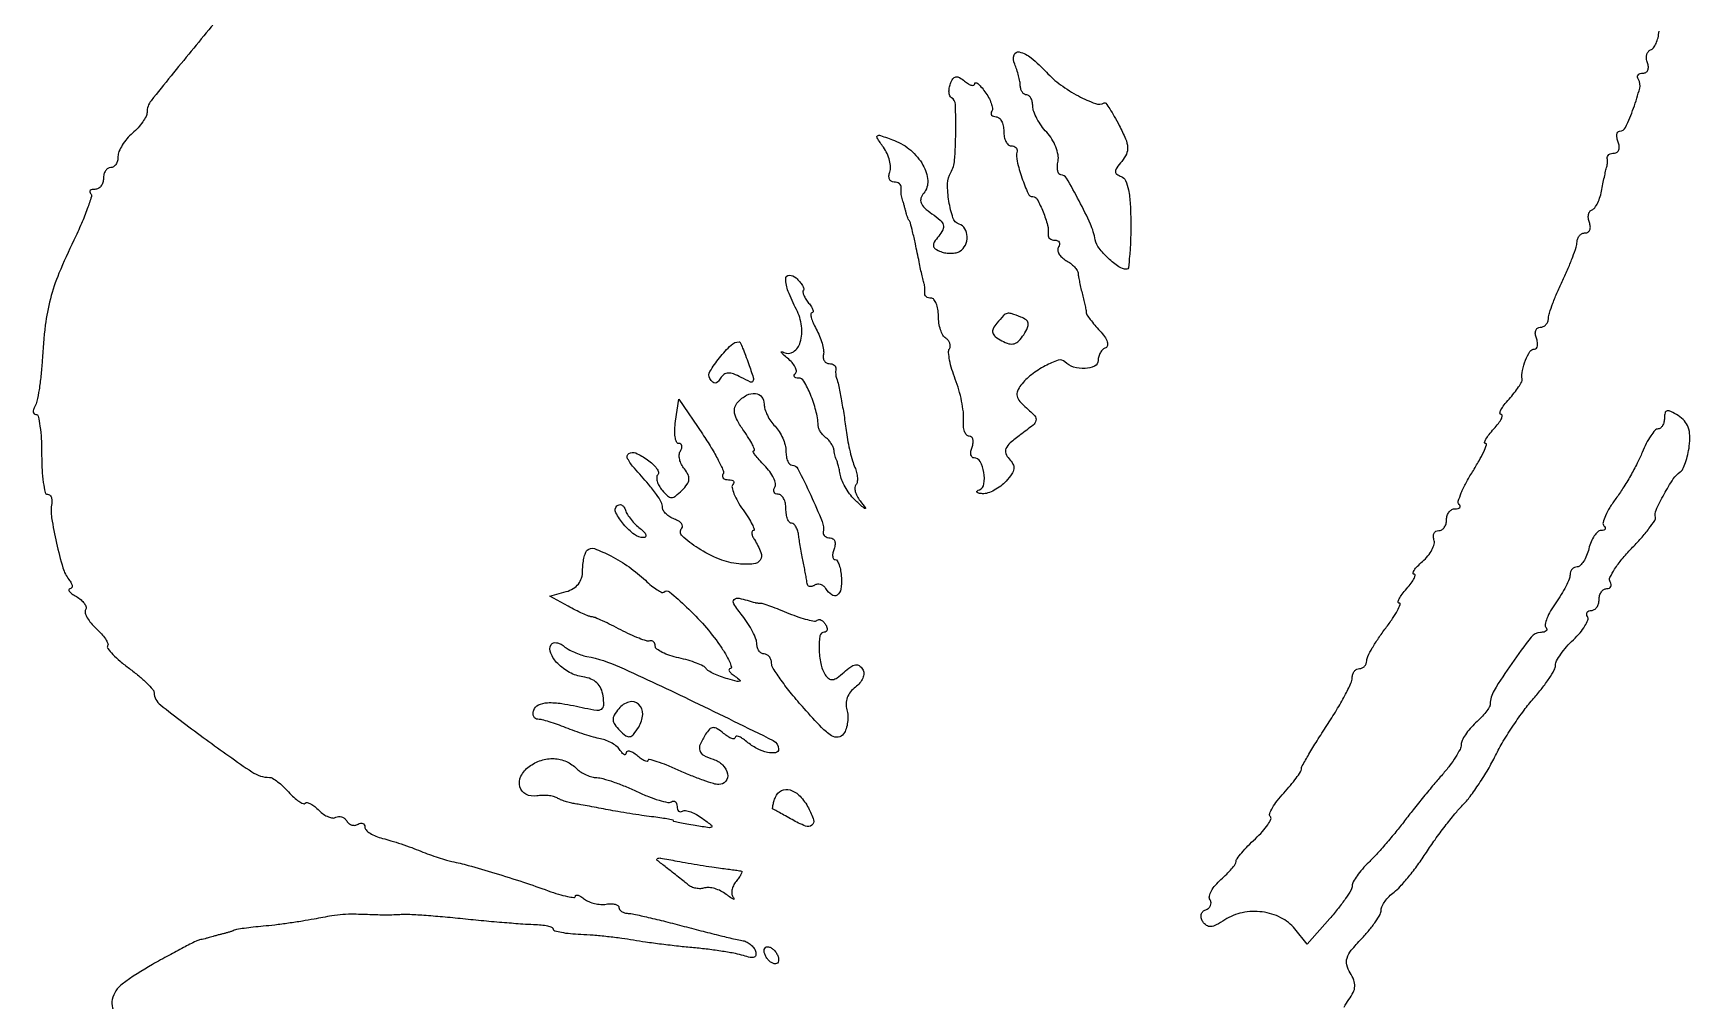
# Model space of a CAD drawing. Extents: x 0 to 242, y 1 to 511.
# Drawn here: x 0.3 to 228.5, y 254.2 to 387.5 of the extents above; entities that cross this region are included whole.
import ezdxf

# ---------------------------------------------------------------- set-up
doc = ezdxf.new("R2010")
doc.units = 0

msp = doc.modelspace()

# ---------------------------------------------------------------- linework, layer by layer
for points in [[(27.647397, 391.681793, 0.004181), (22.097037, 385.040522, 0.003418), (16.565537, 378.213573, 0.170144), (16, 376.599746, -0.117708), (15.866372, 376.039988, -0.035093), (15.4125, 375.280807, -0.03306), (14.765421, 374.472534, -0.030388), (14, 373.732028, 0.039157), (13.234719, 372.965257, 0.037683), (12.5875, 372.079108, 0.040121), (12.140109, 371.209783, 0.099096), (12, 370.509787, -0.064412), (11.925331, 369.932574, -0.082112), (11.70625, 369.4435, -0.098754), (11.381357, 369.116309, -0.149104), (11, 369, 0.148195), (10.618646, 368.884432, 0.098894), (10.29375, 368.559375, 0.082425), (10.074694, 368.073457, 0.064853), (10, 367.5, -0.076226), (9.912123, 366.926925, -0.089419), (9.657292, 366.440625, -0.100747), (9.278257, 366.115534, -0.127718), (8.833333, 366, 0.04658), (8.422984, 365.961689, 0.138306), (8.172244, 365.837131, 0.260233), (8.110795, 365.655182, 0.151628), (8.221115, 365.445552, -0.278177), (8.331653, 364.999198, -0.010762), (7.772234, 363.318943, -0.016482), (6.970943, 361.28851, -0.010565), (5.914423, 358.98462, 0.014486), (3.870734, 354.434235, 0.034178), (2.684302, 350.911093, 0.034388), (1.992957, 347.272132, 0.01483), (1.552264, 342.352466, -0.010929), (1.384598, 340.30076, -0.013384), (1.134889, 338.39317, -0.011882), (0.846134, 336.81255, -0.087502), (0.563327, 336.102466, 0.052941), (0.360288, 335.679761, 0.114822), (0.319765, 335.323842, 0.187809), (0.442048, 335.092678, 0.180138), (0.690983, 334.999977, -0.351308), (1.009026, 334.745038, -0.01884), (1.25907, 333.384342, -0.022708), (1.434826, 331.608532, -0.01382), (1.48883, 329.499977, 0.013751), (1.542543, 327.391419, 0.022598), (1.717411, 325.615618, 0.018677), (1.96615, 324.254063, 0.3517), (2.282666, 324, -0.165507), (2.572419, 323.901386, -0.118308), (2.789246, 323.632812, -0.091223), (2.897657, 323.228105, -0.061815), (2.876758, 322.75, 0.080884), (2.865263, 320.747937, 0.016719), (3.530011, 317.27481, 0.015857), (4.417006, 313.861726, 0.096519), (5.252835, 312.25, -0.042931), (5.572186, 311.76789, -0.101873), (5.697193, 311.358255, -0.197218), (5.615264, 311.089881, -0.215816), (5.372445, 310.969591, 0.333423), (5.228435, 310.853492, 0.242366), (5.276521, 310.645244, 0.064413), (5.646506, 310.307648, 0.020952), (6.271032, 309.908131, -0.044274), (6.912503, 309.454331, -0.065124), (7.375698, 308.943513, -0.086317), (7.601161, 308.457395, -0.206784), (7.544614, 308.072186, 0.214086), (7.487472, 307.641054, 0.056277), (7.766935, 306.984588, 0.046804), (8.288665, 306.235631, 0.033324), (9, 305.5, -0.02539), (9.720519, 304.778132, -0.037512), (10.26802, 304.070795, -0.042088), (10.59806, 303.466074, -0.246342), (10.574382, 303.116353, 0.315633), (10.596796, 302.748193, 0.023364), (11.29836, 301.946679, 0.025754), (12.304333, 301.002768, 0.016118), (13.570435, 300, -0.014127), (14.865011, 298.983039, -0.019566), (15.961767, 297.995098, -0.016464), (16.793392, 297.129694, -0.176496), (16.972471, 296.68544, 0.222208), (17.839994, 294.982219, 0.007206), (24.125545, 290.223904, 0.008972), (30.454794, 285.747048, 0.150543), (32.879741, 285, -0.139027), (33.302993, 284.879994, -0.024965), (33.985314, 284.410699, -0.02525), (34.751047, 283.761935, -0.020466), (35.505548, 282.993869, 0.0226), (36.234551, 282.258067, 0.036839), (36.92245, 281.711727, 0.042906), (37.489015, 281.393472, 0.312473), (37.779583, 281.44625, -0.264089), (38.056189, 281.522508, -0.058575), (38.532744, 281.340737, -0.046313), (39.106386, 280.96983, -0.029726), (39.699667, 280.44319, 0.044379), (40.321726, 279.922739, 0.055877), (40.981673, 279.565321, 0.06671), (41.579787, 279.411642, 0.16956), (42.011521, 279.507121, -0.120685), (42.384914, 279.628116, -0.100719), (42.799503, 279.574924, -0.091731), (43.191989, 279.354706, -0.080916), (43.5, 279, 0.088941), (43.814355, 278.649431, 0.094986), (44.224179, 278.439712, 0.099917), (44.665018, 278.402413, 0.110145), (45.069098, 278.542705, -0.078831), (45.424966, 278.691588, -0.156793), (45.726548, 278.66979, -0.184939), (45.926562, 278.483848, -0.114522), (46, 278.167425, 0.198632), (46.168773, 277.759348, 0.054691), (46.72142, 277.314993, 0.046307), (47.515672, 276.906143, 0.034247), (48.455897, 276.600425, -0.012886), (49.596456, 276.282707, -0.006593), (51.011142, 275.828558, -0.006546), (52.457196, 275.322058, -0.009781), (53.705897, 274.838361, 0.008928), (54.885657, 274.379052, 0.008099), (56.119857, 273.946332, 0.008137), (57.236816, 273.595001, 0.025634), (58, 273.410487, -0.021982), (60.231219, 272.888259, -0.005213), (63.898768, 271.816551, -0.005623), (67.837218, 270.572435, -0.008385), (71.25, 269.388256, 0.013604), (72.68843, 268.905906, 0.024247), (73.898438, 268.599702, 0.023295), (74.809627, 268.459386, 0.445676), (75, 268.630542, -0.336024), (75.109521, 268.775107, -0.143217), (75.367188, 268.772432, -0.065665), (75.769764, 268.589736, -0.028671), (76.25, 268.25087, 0.068059), (76.856357, 267.890765, 0.041854), (77.646875, 267.632001, 0.041251), (78.488244, 267.504645, 0.057099), (79.25, 267.539941, -0.039866), (79.920364, 267.594149, -0.064836), (80.485938, 267.521075, -0.092717), (80.866131, 267.340744, -0.240218), (81, 267.078183, 0.160646), (81.095265, 266.789331, 0.090689), (81.367188, 266.534597, 0.073988), (81.771925, 266.351818, 0.057251), (82.25, 266.273637, -0.041281), (83.044851, 266.16953, -0.003566), (85.042187, 265.723134, -0.004681), (87.419369, 265.150521, -0.003616), (90, 264.483413, 0.002255), (92.594791, 263.805107, 0.002799), (95.015326, 263.19842, 0.002287), (97.052517, 262.709782, 0.021006), (97.945791, 262.53907, -0.073039), (98.530133, 262.363011, -0.058048), (99.090997, 262.015715, -0.059237), (99.545258, 261.558414, -0.085703), (99.814104, 261.057688, -0.113068), (99.864305, 260.539475, -0.279892), (99.635343, 260.253088, -0.137053), (99.092688, 260.210596, -0.028274), (98.154676, 260.450908, 0.029465), (97.041044, 260.73339, 0.008339), (95.278305, 261.041112, 0.008372), (93.271537, 261.322695, 0.008758), (91.286363, 261.532201, -0.005461), (89.198021, 261.738682, -0.003963), (86.877869, 262.012328, -0.004003), (84.679231, 262.307228, -0.008736), (83, 262.576173, 0.011182), (81.389307, 262.826069, 0.006313), (79.426588, 263.06061, 0.006298), (77.439804, 263.247343, 0.010272), (75.750087, 263.349818, -0.014209), (74.312556, 263.448362, -0.023107), (73.101685, 263.622788, -0.01937), (72.176189, 263.83754, -0.338035), (72.000087, 264.068182, 0.312584), (71.843817, 264.293649, 0.032455), (71.192213, 264.490875, 0.031205), (70.304038, 264.64026, 0.019438), (69.25, 264.709264, -0.011226), (67.749989, 264.782754, -0.002656), (65.251563, 264.974805, -0.002733), (62.381641, 265.226555, -0.002691), (59.5, 265.510864, 0.003772), (56.709761, 265.780067, 0.004713), (54.115625, 265.985988, 0.003835), (51.937831, 266.121443, 0.03599), (51, 266.105028, -0.014801), (50.25253, 266.060237, -0.005598), (49.20625, 266.040298, -0.005539), (48.06708, 266.043965, -0.00673), (47, 266.073592, 0.005664), (44.494002, 266.148513, 0.023098), (42.971156, 266.106429, 0.023147), (41.460208, 265.924084, 0.005706), (39, 265.481993, -0.007758), (37.406511, 265.202394, -0.004609), (35.5, 264.916275, -0.004611), (33.593209, 264.665971, -0.00793), (32, 264.497354, 0.005217), (30.622943, 264.359162, 0.00705), (29.38125, 264.203703, 0.004958), (28.347489, 264.04898, 0.073932), (28, 263.93917, -0.027263), (27.740359, 263.829651, -0.009323), (27.353125, 263.698738, -0.009236), (26.919524, 263.569869, -0.010535), (26.5, 263.463035, 0.005198), (26.062357, 263.356548, 0.003684), (25.573438, 263.228345, 0.003718), (25.108236, 263.098973, 0.007861), (24.75, 262.99035, -0.010531), (24.408489, 262.888786, -0.006361), (24, 262.78218, -0.00637), (23.591367, 262.686577, -0.011105), (23.25, 262.619199, 0.074027), (22.749998, 262.453254, 0.002929), (21.03125, 261.571326, 0.005123), (19.007444, 260.491346, 0.003593), (16.75, 259.235649, 0.029981), (12.584024, 256.537346, 0.183686), (11.22069, 254.423287, 0.231949), (11.767812, 252.247801, 0.048606)], [(180.890136, 253.358455, -0.033397), (181.545245, 254.392763, 0.044674), (182.14165, 255.383035, 0.101642), (182.356867, 256.225174, 0.103867), (182.220707, 257.072263, 0.048007), (181.72074, 258.075559, -0.077164), (181.254757, 259.16486, -0.14371), (181.28833, 260.116472, -0.091388), (181.875753, 261.184117, -0.019681), (183.280548, 262.770941, 0.018438), (184.321733, 263.941169, 0.022624), (185.201161, 265.110086, 0.021868), (185.84045, 266.138822, 0.12878), (186, 266.748015, -0.113848), (186.121914, 267.276499, -0.042248), (186.515333, 267.935979, -0.03915), (187.083054, 268.609195, -0.037956), (187.754325, 269.193296, 0.048368), (188.606233, 269.966267, 0.013375), (189.786058, 271.337439, 0.013377), (191.045381, 272.970052, 0.013633), (192.20734, 274.65756, -0.011158), (193.408707, 276.420924, -0.008726), (194.788029, 278.281929, -0.008838), (196.133387, 279.969803, -0.021246), (197.203015, 281.15756, 0.03367), (198.240828, 282.369176, 0.013961), (199.482172, 284.133783, 0.013739), (200.711869, 286.105449, 0.017244), (201.736295, 288, -0.019219), (202.811333, 289.969525, -0.012329), (204.200955, 292.172618, -0.012391), (205.670501, 294.265537, -0.022607), (206.986295, 295.885509, 0.016086), (208.140239, 297.268966, 0.020153), (209.114724, 298.626139, 0.018756), (209.830296, 299.806699, 0.127536), (210, 300.461195, -0.125896), (210.155167, 301.06768, -0.028038), (210.725322, 301.983162, -0.027418), (211.52399, 302.995631, -0.023477), (212.46918, 303.971046, 0.027338), (213.376401, 304.921851, 0.03964), (214.05788, 305.860366, 0.045342), (214.454928, 306.665427, 0.234443), (214.410163, 307.14536, -0.101599), (214.290849, 307.471138, -0.177933), (214.34821, 307.748949, -0.167178), (214.576715, 307.93514, -0.088334), (214.940983, 308, 0.140337), (215.344827, 308.115626, 0.099915), (215.688914, 308.440625, 0.085131), (215.920655, 308.926682, 0.06887), (216, 309.5, -0.06887), (216.079345, 310.073318, -0.085131), (216.311086, 310.559375, -0.099915), (216.655173, 310.884374, -0.140337), (217.059017, 311, 0.101914), (217.417103, 311.073754, 0.178141), (217.634161, 311.279575, 0.166921), (217.674084, 311.588338, 0.088069), (217.529823, 311.951746, -0.255759), (217.499415, 312.527207, -0.030292), (218.144841, 313.68499, -0.030207), (219.148244, 315.062579, -0.020213), (220.449502, 316.515658, 0.011407), (221.779778, 317.949522, 0.01698), (222.8708, 319.268288, 0.012112), (223.694215, 320.390558, 0.223746), (223.766244, 320.813912, -0.177813), (223.845099, 321.794638, -0.016603), (224.951262, 323.997403, -0.020033), (226.21578, 326.113424, -0.103188), (227.175022, 327.074665, 0.134168), (227.537787, 327.485564, 0.029635), (227.904751, 328.360172, 0.028786), (228.220217, 329.455346, 0.024258), (228.429619, 330.643883, 0.039767), (228.496967, 332.094408, 0.079292), (228.27898, 333.219686, 0.092873), (227.754527, 334.104982, 0.07326), (226.904301, 334.827692, 0.019083), (225.882013, 335.413131, 0.163435), (225.368505, 335.494905, 0.300578), (225.086019, 335.231711, 0.059259), (225, 334.508474, -0.056311), (224.93481, 333.93147, -0.075755), (224.741888, 333.443114, -0.094975), (224.456536, 333.115679, -0.167692), (224.12132, 333, 0.216727), (223.702967, 332.809726, 0.031114), (223.115943, 332.045313, 0.030652), (222.498478, 330.994819, 0.021741), (221.932649, 329.75, -0.021819), (221.265417, 328.282706, -0.012027), (220.32992, 326.547553, -0.011971), (219.294853, 324.830406, -0.018781), (218.316114, 323.411882, 0.022609), (217.48041, 322.180613, 0.03446), (216.881544, 321.036471, 0.037347), (216.553334, 320.104648, 0.268538), (216.671451, 319.661882, -0.095258), (216.842477, 319.409441, -0.240771), (216.828042, 319.194428, -0.194426), (216.633525, 319.047427, -0.065869), (216.275075, 319, 0.187803), (215.824534, 318.824588, 0.058811), (215.343363, 318.265625, 0.049424), (214.907343, 317.456942, 0.037473), (214.589356, 316.5, -0.034719), (214.277157, 315.542915, -0.046776), (213.858059, 314.734375, -0.05533), (213.401511, 314.172385, -0.196992), (212.980948, 314, 0.110916), (212.606727, 313.915952, 0.100009), (212.288153, 313.678159, 0.09476), (212.074463, 313.322696, 0.088308), (212, 312.90437, -0.099084), (211.881599, 312.312758, -0.019164), (211.421179, 311.317703, -0.019703), (210.783881, 310.18129, -0.017072), (210.029545, 309.041492, 0.024609), (209.32101, 307.935027, 0.036784), (208.825066, 306.899968, 0.041021), (208.572064, 306.056129, 0.25393), (208.696212, 305.637122, -0.168384), (208.814255, 305.393847, -0.249993), (208.730033, 305.177869, -0.12752), (208.417218, 305.024689, -0.044876), (207.916667, 304.968392, 0.225446), (206.653192, 304.333272, 0.012634), (203.971823, 300.70369, 0.015645), (201.528536, 296.9721, 0.137972), (201, 295.093187, -0.140944), (200.881673, 294.68176, -0.024224), (200.4125, 294.008363, -0.024718), (199.765744, 293.250391, -0.019857), (199, 292.5, 0.029752), (198.234575, 291.719654, 0.032054), (197.5875, 290.872297, 0.033874), (197.133395, 290.079859, 0.113646), (197, 289.500552, -0.118985), (196.846662, 288.865316, -0.021761), (196.244593, 287.806984, -0.022306), (195.412918, 286.605167, -0.01864), (194.4284, 285.405539, 0.006477), (193.252504, 284.041748, 0.003448), (191.831014, 282.325377, 0.003431), (190.402564, 280.551478, 0.00533), (189.197414, 279, -0.009044), (188.01337, 277.498846, -0.006699), (186.6527, 275.881214, -0.006775), (185.326343, 274.387978, -0.015126), (184.269014, 273.297749, 0.021122), (183.400367, 272.380316, 0.025331), (182.666523, 271.444854, 0.025319), (182.138343, 270.609693, 0.129033), (182, 270.082545, -0.135598), (181.840083, 269.503716, -0.014876), (181.090442, 268.331218, -0.017312), (180.089444, 266.967586, -0.013172), (178.903631, 265.543023), (175.807262, 262.016453), (174.100576, 264.124121, 0.106526), (172.168658, 265.679648, 0.08443), (169.599423, 266.466462, 0.082615), (166.861793, 266.367479, 0.095045), (164.447358, 265.373551, -0.023655), (163.269541, 264.679109, -0.102218), (162.493353, 264.454475, -0.172916), (161.913367, 264.61154, -0.102939), (161.415548, 265.136646, -0.082006), (161.204953, 265.649078, -0.118901), (161.210023, 266.136176, -0.133585), (161.430656, 266.528131, -0.118235), (161.82918, 266.776393, 0.091917), (162.23508, 267.000817, 0.119717), (162.489196, 267.339208, 0.127742), (162.550325, 267.739069, 0.113273), (162.414413, 268.138482, -0.199698), (162.333963, 268.63902, -0.064573), (162.606513, 269.354821, -0.052603), (163.15133, 270.154797, -0.038356), (163.908183, 270.920367, 0.01719), (164.709227, 271.664862, 0.022456), (165.385529, 272.401546, 0.020871), (165.883862, 273.048903, 0.154797), (166, 273.415044, -0.162499), (166.129202, 273.802094, -0.014363), (166.780416, 274.61888, -0.017601), (167.639113, 275.564981, -0.012796), (168.656737, 276.557679, 0.022), (169.631865, 277.544585, 0.035773), (170.357528, 278.472123, 0.040878), (170.784836, 279.234861, 0.313272), (170.715926, 279.617407, -0.295098), (170.631914, 280.008706, -0.039065), (171.010897, 280.812664, -0.035115), (171.667053, 281.795213, -0.022172), (172.559189, 282.847259, 0.011822), (173.494074, 283.904559, 0.016078), (174.283012, 284.903998, 0.012947), (174.882278, 285.761075, 0.147122), (175, 286.152498, -0.12862), (175.116515, 286.597946, -0.004329), (176.028125, 288.188886, -0.007931), (177.158926, 290.054762, -0.005417), (178.5, 292.139912, 0.010164), (179.840422, 294.268191, 0.013334), (180.971875, 296.26715, 0.010848), (181.827775, 297.965974, 0.111712), (182, 298.727196, -0.077036), (182.075365, 299.213449, -0.089841), (182.29375, 299.626114, -0.10077), (182.618631, 299.901984, -0.126451), (183, 300, 0.105836), (183.381547, 300.081677, 0.099299), (183.70625, 300.31335, 0.096207), (183.923905, 300.659513, 0.092633), (184, 301.066722, -0.116674), (184.142832, 301.670487, -0.015609), (184.76924, 302.82862, -0.017349), (185.615958, 304.174003, -0.013797), (186.618689, 305.566722, 0.01342), (187.569032, 306.884579, 0.02621), (188.24087, 307.991475, 0.03272), (188.606385, 308.793335, 0.524772), (188.463701, 309, -0.449734), (188.31842, 309.163808, -0.089822), (188.448973, 309.5875, -0.044329), (188.858805, 310.231619, -0.020079), (189.5, 311, 0.020979), (190.138899, 311.768437, 0.04684), (190.540946, 312.4125, 0.097943), (190.656977, 312.8331, 0.436031), (190.501978, 313, -0.464815), (190.372501, 313.153538, -0.107148), (190.517799, 313.514063, -0.044799), (190.9789, 314.077175, -0.018861), (191.690472, 314.75, 0.0428), (192.422795, 315.511989, 0.049527), (192.975117, 316.353125, 0.056407), (193.282019, 317.145894, 0.147481), (193.260148, 317.75, -0.080319), (193.178795, 318.227518, -0.123641), (193.276939, 318.632813, -0.145129), (193.538149, 318.901191, -0.12837), (193.916667, 319, 0.137303), (194.329784, 319.115625, 0.100211), (194.681771, 319.440625, 0.086171), (194.918733, 319.926738, 0.070529), (195, 320.5, -0.076226), (195.087877, 321.073075, -0.089419), (195.342708, 321.559375, -0.100747), (195.721743, 321.884466, -0.127718), (196.166667, 322, 0.052175), (196.572596, 322.042474, 0.15685), (196.811479, 322.179146, 0.258957), (196.858839, 322.378564, 0.12865), (196.723474, 322.60986, -0.276182), (196.612493, 323.050986, -0.024206), (197.014133, 324.183302, -0.026315), (197.672493, 325.574943, -0.017151), (198.569351, 327.10986, 0.011548), (199.464134, 328.602575, 0.021512), (200.107629, 329.857271, 0.021023), (200.49536, 330.803673, 0.519844), (200.357557, 331, -0.491136), (200.240194, 331.15193, -0.066011), (200.417793, 331.5875, -0.03686), (200.851692, 332.231804, -0.017302), (201.5, 333, 0.021031), (202.138767, 333.76844, 0.046986), (202.540365, 334.4125, 0.098415), (202.655569, 334.832933, 0.435239), (202.5, 335, -0.451365), (202.348291, 335.171993, -0.088862), (202.487545, 335.61834, -0.044032), (202.91987, 336.296279, -0.019971), (203.595012, 337.104988, 0.016342), (204.317923, 337.958253, 0.021775), (204.913678, 338.781107, 0.019753), (205.341718, 339.489368, 0.162477), (205.408996, 339.854988, -0.085359), (205.445142, 341.053833, -0.045995), (205.872392, 342.473286, -0.044637), (206.485036, 343.668951, -0.257493), (207.085247, 344, 0.21248), (207.361327, 344.122871, 0.138659), (207.517876, 344.440625, 0.088859), (207.520279, 344.925294, 0.048567), (207.361626, 345.5, -0.06502), (207.22328, 346.073899, -0.112257), (207.280284, 346.559375, -0.151946), (207.519085, 346.878743, -0.158089), (207.893011, 347, 0.111247), (208.317969, 347.095736, 0.09726), (208.684789, 347.367188, 0.091886), (208.937066, 347.772677, 0.086755), (209.033931, 348.25, -0.071581), (209.156404, 348.96323, -0.011337), (209.625461, 350.307813, -0.012375), (210.257773, 351.87691, -0.010541), (211, 353.5, 0.010541), (211.742227, 355.12309, 0.012375), (212.374539, 356.692187, 0.011337), (212.843596, 358.03677, 0.071581), (212.966069, 358.75, -0.086755), (213.062934, 359.227323, -0.091886), (213.315211, 359.632812, -0.09726), (213.682031, 359.904264, -0.111247), (214.106989, 360, 0.150038), (214.48328, 360.115516, 0.152523), (214.726999, 360.421647, 0.116261), (214.791628, 360.886387, 0.068382), (214.663166, 361.435392, -0.061245), (214.520637, 362.007716, -0.081898), (214.542908, 362.541554, -0.101456), (214.721062, 362.954444, -0.158822), (215.027258, 363.185392, 0.157028), (215.410264, 363.472176, 0.040953), (215.80695, 364.141959, 0.037498), (216.155477, 365.019937, 0.030772), (216.396771, 366, -0.003621), (216.584952, 366.993907, -0.00454), (216.774453, 367.9125, -0.00367), (216.945942, 368.679877, -0.035192), (217.044111, 369, 0.052881), (217.109812, 369.244761, 0.024306), (217.145441, 369.573437, 0.02375), (217.149635, 369.9262, 0.030259), (217.118421, 370.25, -0.152475), (217.160411, 370.535527, -0.118838), (217.359964, 370.779688, -0.09539), (217.692606, 370.944008, -0.067256), (218.106989, 371, 0.158089), (218.480915, 371.121257, 0.151946), (218.719716, 371.440625, 0.112257), (218.77672, 371.926101, 0.06502), (218.638374, 372.5, -0.042283), (218.471865, 373.074955, -0.078337), (218.451983, 373.559375, -0.126864), (218.574632, 373.877747, -0.242254), (218.812147, 374, 0.291978), (219.651176, 374.535619, 0.021473), (220.742268, 377.178474, 0.023426), (221.594494, 379.916531, 0.204918), (221.409432, 381.146542, -0.116019), (221.300877, 381.471321, -0.185561), (221.379423, 381.749297, -0.155624), (221.641542, 381.936303, -0.077887), (222.047972, 382, 0.140985), (222.447166, 382.114844, 0.152578), (222.709662, 382.421647, 0.120928), (222.786713, 382.886609, 0.072613), (222.663166, 383.435392, -0.066266), (222.526457, 384.008744, -0.086389), (222.564455, 384.545905, -0.104375), (222.766617, 384.963378, -0.148599), (223.10061, 385.200203, 0.153721), (223.492035, 385.483686, 0.053866), (223.848024, 386.089442, 0.047287), (224.119855, 386.885181, 0.039893), (224.257237, 387.764811, -0.035711)]]:
    msp.add_lwpolyline(points, format="xyb")
for points in [[(139.868888, 382.140356, 0.047662), (141.832763, 380.403309, 0.035261), (144.293509, 378.865882, 0.032008), (146.629771, 377.811468, 0.221003), (147.851826, 377.903357, -0.37967), (148.055127, 377.858822, -0.010972), (148.601438, 377.072964, -0.016928), (149.230223, 376.051261, -0.010179), (149.909645, 374.800092, -0.018122), (150.785131, 372.944673, -0.08435), (151.061252, 371.798167, -0.126579), (150.888008, 370.866159, -0.064608), (150.246688, 369.85371, 0.021659), (149.569366, 368.963414, 0.14585), (149.398125, 368.44214, 0.253684), (149.586189, 368.071125, 0.070803), (150.188869, 367.769973, -0.214451), (150.778226, 367.226922, -0.051977), (151.179169, 365.930342, -0.035735), (151.425976, 363.959893, -0.013279), (151.500333, 361.166263, -0.008506), (151.460236, 358.801986, -0.014105), (151.336302, 356.81134, -0.007732), (151.16487, 355.197826, -0.379112), (150.941462, 355, -0.151006), (149.867161, 355.332022, -0.037561), (148.413346, 356.49469, -0.038398), (147.133466, 357.884147, -0.121685), (146.615456, 359.027395, 0.058774), (145.935419, 361.2206, 0.017055), (144.385603, 364.411132, 0.009467), (142.64821, 367.552265, 0.267798), (141.872205, 368, -0.257541), (141.610854, 368.14418, -0.089817), (141.444504, 368.556601, -0.061754), (141.394879, 369.168784, -0.036964), (141.479743, 369.894813, 0.094551), (141.48124, 370.769834, 0.047042), (141.172776, 371.83914, 0.04439), (140.630758, 372.923351, 0.04947), (139.922325, 373.852999, -0.033297), (139.186667, 374.756322, -0.031767), (138.564683, 375.763165, -0.033371), (138.132429, 376.722981, -0.089344), (138, 377.458187, 0.052081), (137.938386, 378.048101, 0.071968), (137.755208, 378.547092, 0.09194), (137.484713, 378.88236, 0.179015), (137.166667, 379, -0.145823), (136.845096, 379.095823, -0.094708), (136.564155, 379.367188, -0.079771), (136.366208, 379.772123, -0.06445), (136.285776, 380.25, 0.037726), (136.217209, 380.851817, 0.015882), (136.038897, 381.646875, 0.015608), (135.793629, 382.488405, 0.019623), (135.512121, 383.25, -0.162372), (135.421983, 384.510954, -0.413868), (136.134296, 384.933509, -0.110325), (137.787892, 384.095299, -0.032642)], [(130, 380.568685, -0.443772), (130.133948, 380.689884, -0.143331), (130.414577, 380.576305, -0.048798), (130.868208, 380.139222, -0.018774), (131.411324, 379.452158, -0.032355), (131.917028, 378.657404, -0.04143), (132.26991, 377.865472, -0.046728), (132.438884, 377.183801, -0.177626), (132.352307, 376.761028, 0.118983), (132.257419, 376.471518, 0.186689), (132.331215, 376.223552, 0.153337), (132.571002, 376.056636, 0.076096), (132.940983, 376, -0.182172), (133.345219, 375.847664, -0.09101), (133.688914, 375.4125, -0.070927), (133.92177, 374.765275, -0.050979), (134, 374, 0.048028), (134.073693, 373.234582, 0.068025), (134.29375, 372.5875, 0.088204), (134.618118, 372.151477, 0.191087), (135, 372, -0.075823), (135.369766, 371.943602, -0.107546), (135.658064, 371.779688, -0.128198), (135.819641, 371.535495, -0.137064), (135.835962, 371.25, 0.112397), (135.847678, 369.876458, 0.024947), (136.506592, 367.604427, 0.019014), (137.354888, 365.418454, 0.299121), (137.991777, 365, -0.277961), (138.620479, 364.621226, -0.02579), (139.417078, 362.905878, -0.031405), (140.033875, 361.047138, -0.100543), (140.108151, 359.75, 0.145395), (140.150017, 359.464402, 0.117697), (140.342856, 359.220312, 0.096926), (140.662338, 359.056174, 0.070454), (141.059017, 359, -0.100016), (141.417956, 358.927475, -0.176854), (141.636558, 358.724304, -0.168473), (141.678876, 358.419752, -0.089697), (141.537985, 358.06146, 0.167175), (141.44136, 357.633961, 0.100736), (141.601448, 357.133844, 0.079687), (141.995569, 356.635994, 0.058047), (142.568567, 356.221566, -0.037707), (143.18999, 355.809452, -0.040537), (143.726461, 355.31764, -0.044203), (144.11029, 354.822494, -0.124378), (144.248596, 354.410105, 0.024491), (144.308954, 353.930051, 0.006694), (144.451242, 353.179843, 0.006752), (144.635693, 352.332462, 0.006986), (144.841004, 351.5, -0.005087), (145.042139, 350.697591, -0.006156), (145.213891, 349.940625, -0.00528), (145.34368, 349.30116, -0.041473), (145.375963, 349, 0.143438), (145.468905, 348.708674, 0.012281), (145.927756, 348.063652, 0.015439), (146.528272, 347.311488, 0.011349), (147.237631, 346.514558, -0.034085), (147.885636, 345.716301, -0.070396), (148.251139, 345.00238, -0.12503), (148.295389, 344.475868, -0.277868), (148.043675, 344.181225, 0.108726), (147.644655, 343.942933, 0.070155), (147.30658, 343.521224, 0.065423), (147.078021, 342.988112, 0.068698), (147, 342.422941, -0.286689), (146.516547, 341.649077, -0.104373), (145.207252, 341.320332, -0.083835), (143.619802, 341.526695, -0.122824), (142.417958, 342.248708, 0.283976), (141.514443, 342.462181, 0.042013), (139.71352, 341.689385, 0.043075), (137.813671, 340.457061, 0.059604), (136.371784, 339.028994, 0.068674), (135.890357, 338.214841, 0.159926), (135.834596, 337.516821, 0.122484), (136.20988, 336.798084, 0.032859), (137.132706, 335.884905, -0.026224), (138.266563, 334.792273, -0.24924), (138.435893, 334.16322, -0.168447), (138.032576, 333.518971, -0.011267), (136.280893, 332.173002, 0.020301), (134.896428, 331.068861, 0.104961), (134.308751, 330.292295, 0.199343), (134.277781, 329.606567, 0.107951), (134.736346, 328.880745, -0.069148), (135.269518, 328.165323, -0.159755), (135.391738, 327.514209, -0.120236), (135.111377, 326.792672, -0.031419), (134.331359, 325.813654, -0.045091), (133.585454, 325.125552, -0.040761), (132.703632, 324.555952, -0.043137), (131.824035, 324.178019, -0.092525), (131.095012, 324.078947, -0.027407), (130.541017, 324.136915, -0.18272), (130.304538, 324.272473, -0.422806), (130.323418, 324.441575, -0.067722), (130.643842, 324.626895, 0.262636), (131.270147, 325.420671, 0.080056), (131.261525, 327.008159, 0.081339), (130.756367, 328.494967, 0.277014), (129.914753, 329, -0.21248), (129.638673, 329.122871, -0.138659), (129.482124, 329.440625, -0.088859), (129.479721, 329.925294, -0.048567), (129.638374, 330.5, 0.056055), (129.787736, 331.074361, 0.100288), (129.759823, 331.559375, 0.147304), (129.564807, 331.877527, 0.184138), (129.243525, 332, -0.225675), (128.886658, 332.169715, -0.086862), (128.612094, 332.660937, -0.063472), (128.457339, 333.388361, -0.041097), (128.456738, 334.25, 0.049894), (128.436709, 335.347002, 0.020232), (128.200593, 336.824956, 0.01978), (127.81625, 338.406251, 0.023771), (127.326842, 339.856234, -0.019928), (126.861152, 341.201742, -0.025854), (126.548854, 342.46882, -0.025199), (126.400989, 343.521354, -0.162087), (126.522951, 344.037136, 0.122465), (126.639127, 344.399992, 0.100762), (126.584366, 344.804066, 0.091154), (126.36604, 345.187729, 0.079683), (126.016312, 345.489919, -0.129267), (125.625614, 345.900891, -0.045839), (125.298542, 346.650564, -0.041761), (125.075066, 347.578603, -0.038227), (125, 348.559017, 0.039081), (124.92683, 349.49372, 0.058208), (124.70625, 350.282961, 0.076538), (124.382793, 350.820624, 0.222681), (124, 351, -0.075146), (123.626809, 351.056406, -0.101574), (123.328536, 351.220312, -0.119953), (123.151665, 351.464378, -0.137085), (123.118421, 351.75, 0.030259), (123.149635, 352.0738, 0.02375), (123.145441, 352.426563, 0.024306), (123.109812, 352.755239, 0.052881), (123.044111, 353, -0.031638), (122.943527, 353.319875, -0.003281), (122.759869, 354.0875, -0.004068), (122.554316, 355.006092, -0.003244), (122.347123, 356, 0.002389), (121.829106, 358.506362, 0.00738), (121.446042, 360.192832, 0.006719), (121.14166, 361.377236, 0.103728), (120.951511, 361.75, -0.070301), (120.858502, 361.905853, -0.012763), (120.735756, 362.220312, -0.01352), (120.610496, 362.59882, -0.011893), (120.5, 363, 0.004363), (120.386522, 363.437645, 0.003097), (120.251933, 363.926562, 0.003126), (120.117616, 364.391783, 0.006628), (120.006579, 364.75, -0.035422), (119.921861, 365.091714, -0.02227), (119.869449, 365.5, -0.022329), (119.85372, 365.908429, -0.037629), (119.881579, 366.25, 0.152475), (119.839589, 366.535527, 0.118838), (119.640036, 366.779688, 0.09539), (119.307394, 366.944008, 0.067256), (118.893011, 367, -0.143782), (118.51486, 367.111038, -0.152633), (118.267343, 367.406902, -0.119468), (118.19682, 367.855535, -0.07125), (118.317573, 368.385198, 0.108086), (118.420453, 369.06101, 0.047598), (118.276167, 369.958576, 0.044096), (117.933693, 370.918647, 0.045088), (117.430187, 371.79621, -0.009145), (116.551248, 373.101229, -0.421078), (116.615783, 373.386266, -0.227292), (117.005557, 373.426974, -0.004499), (118.93241, 372.719411, -0.086898), (121.204577, 371.374998, -0.088544), (122.867316, 369.346052, -0.107214), (123.523211, 367.197479, -0.196314), (122.981884, 365.478172, 0.097613), (122.600557, 364.777018, 0.172078), (122.624865, 364.125849, 0.114202), (123.09445, 363.447567, 0.031714), (124.111556, 362.634417, -0.026933), (125.240794, 361.749171, -0.140202), (125.66582, 361.091135, -0.191101), (125.610426, 360.423222, -0.058148), (125.046604, 359.556155, 0.029954), (124.433779, 358.720633, 0.179234), (124.31886, 358.202449, 0.22286), (124.578344, 357.802053, 0.047741), (125.339489, 357.42322, 0.051904), (126.015663, 357.241393, 0.044288), (126.752401, 357.189397, 0.046424), (127.43732, 357.265625, 0.087712), (127.952113, 357.470404, 0.142345), (128.711172, 358.311065, 0.119875), (128.96564, 359.487455, 0.129656), (128.647165, 360.580752, 0.178799), (127.85631, 361.214563, -0.236482), (127.010826, 362.061374, -0.039818), (126.448564, 364.353126, -0.041868), (126.259797, 366.789983, -0.137659), (126.701417, 368.325899, 0.1212), (127.240365, 369.994871, 0.015354), (127.394411, 373.803627, 0.011126), (127.34576, 377.685182, 0.25067), (126.801478, 378.622693, -0.164355), (126.570477, 378.90177, -0.073349), (126.465474, 379.373117, -0.061062), (126.494063, 379.953502, -0.048843), (126.660457, 380.557548, -0.055318), (127.010668, 381.235311, -0.204929), (127.404723, 381.492966, -0.178124), (127.903175, 381.403431, -0.040633), (128.616783, 380.903079, 0.033342), (129.148334, 380.518712, 0.080726), (129.59368, 380.331314, 0.180421), (129.876153, 380.365317, 0.280528)], [(106.407817, 352.092009, 0.238963), (106.332688, 351.844164, 0.054336), (106.459221, 351.409651, 0.044852), (106.733006, 350.885777, 0.030385), (107.131121, 350.342009, -0.027583), (107.513106, 349.826354, -0.063781), (107.724541, 349.394215, -0.141947), (107.737152, 349.118072, -0.346558), (107.587261, 349, 0.41378), (107.42487, 348.83785, 0.064296), (107.488526, 348.339063, 0.041347), (107.743551, 347.613496, 0.021191), (108.174621, 346.75, -0.02884), (108.632409, 345.796793, -0.028522), (108.979387, 344.79375, -0.029754), (109.179639, 343.883388, -0.089545), (109.165968, 343.25, 0.081506), (109.148036, 342.77259, 0.110097), (109.293461, 342.367188, 0.125646), (109.578478, 342.097869, 0.127459), (109.956163, 342, -0.071702), (110.346233, 341.943773, -0.099012), (110.658587, 341.779688, -0.119686), (110.844732, 341.535575, -0.143432), (110.881579, 341.25, 0.030507), (110.850527, 340.9262, 0.02394), (110.855205, 340.573437, 0.024504), (110.891549, 340.244774, 0.053202), (110.95809, 340, -0.04158), (111.230947, 339.081033, -0.005846), (111.612233, 337.138512, -0.006752), (112.000601, 334.857223, -0.006195), (112.339351, 332.5, 0.014617), (112.54535, 331.220027, 0.011693), (112.839522, 329.854519, 0.011865), (113.17148, 328.603134, 0.029146), (113.489838, 327.706872, -0.038575), (113.734274, 326.975321, -0.046609), (113.844022, 326.259859, -0.053245), (113.815626, 325.660346, -0.159246), (113.632215, 325.298881, 0.193249), (113.482399, 324.948067, 0.068933), (113.546519, 324.396982, 0.055765), (113.794965, 323.746601, 0.04107), (114.203908, 323.092009, -0.001911), (114.94771, 322.086043, -0.620691), (114.912409, 322.017927, -0.180763), (114.759615, 322.078246, -0.001093), (113.628388, 323.102558, -0.041522), (112.927587, 323.855153, -0.030619), (112.279157, 324.791739, -0.03123), (111.772734, 325.759985, -0.058484), (111.509667, 326.602558, 0.007282), (111.358371, 327.347557, 0.009842), (111.198593, 328.016064, 0.007196), (111.046835, 328.567233, 0.099159), (110.951511, 328.75, -0.091254), (110.865825, 328.908195, -0.016464), (110.772475, 329.231027, -0.017266), (110.687641, 329.621329, -0.01487), (110.625, 330.036475, 0.071262), (110.504463, 330.485416, 0.041712), (110.242969, 330.978083, 0.040794), (109.891944, 331.437083, 0.05421), (109.5, 331.786475, -0.055717), (109.113231, 332.133343, -0.044082), (108.777368, 332.584152, -0.045475), (108.538344, 333.065001, -0.078842), (108.44423, 333.5, 0.049847), (108.125352, 335.536457, 0.035338), (107.38505, 337.729324, 0.030994), (106.481404, 339.561514, 0.268869), (105.724925, 340, -0.064402), (105.365439, 340.046496, -0.190957), (105.168798, 340.191267, -0.243164), (105.151461, 340.402904, -0.097826), (105.31779, 340.651123, 0.236072), (105.436351, 341.006814, 0.085059), (105.268149, 341.528995, 0.06156), (104.851285, 342.132746, 0.039133), (104.234456, 342.725281, -0.010391), (103.626044, 343.245977, -0.066312), (103.361946, 343.553412, -0.647349), (103.4154, 343.636491, -0.078962), (103.699827, 343.546149, 0.272878), (105.036573, 343.636701, 0.17238), (105.982994, 344.937558, 0.10482), (106.159, 347.169755, 0.087318), (105.444362, 349.444604, -0.026267), (104.307265, 351.950003, -0.091033), (103.968986, 353.690425, -0.424441), (104.456272, 354.170948, -0.182029), (105.399141, 353.789427, -0.028102), (105.906921, 353.265756, -0.044436), (106.272585, 352.758922, -0.055785), (106.46374, 352.336243, -0.275875)], [(133.057878, 347.569739, 0.052972), (132.546572, 346.800911, 0.190819), (132.486634, 346.226283, 0.165274), (132.83833, 345.713048, 0.037781), (133.738676, 345.139856, 0.051977), (134.71362, 344.741906, 0.139797), (135.455482, 344.737542, 0.136971), (136.097525, 345.12604, 0.049075), (136.756179, 345.981189, 0.031382), (137.280665, 346.9516, 0.148556), (137.366507, 347.570579, 0.200415), (137.085636, 348.025889, 0.064103), (136.371149, 348.411071, 0.01375), (135.040895, 348.879999, 0.140943), (134.463544, 348.898116, 0.143821), (133.96997, 348.606027, 0.014509)], [(98.853303, 341.990972, -0.006444), (99.498297, 340.061076, -0.204498), (99.452542, 339.574606, -0.393907), (99.107721, 339.459149, -0.016004), (97.823954, 340.094217, 0.030576), (96.77886, 340.573854, 0.101269), (96.03626, 340.699249, 0.14916), (95.470357, 340.504967, 0.097906), (94.997826, 339.996482, -0.04448), (94.599057, 339.463654, -0.204057), (94.25677, 339.303835, -0.216226), (93.917924, 339.443774, -0.04996), (93.533183, 339.946309, -0.282762), (93.530831, 340.911096, -0.030887), (94.859407, 342.810164, -0.032687), (96.439658, 344.549335, -0.194365), (97.555185, 345, -0.293871), (97.684099, 344.91707, -0.005053), (98.039287, 344.116098, -0.011052), (98.433223, 343.144457, -0.006912)], [(101, 336.428571, 0.075276), (101.107533, 335.718365, 0.03846), (101.440625, 334.878125, 0.037117), (101.925927, 334.046995, 0.045706), (102.5, 333.357143, -0.054664), (103.074273, 332.641413, -0.038656), (103.559375, 331.73125, -0.039128), (103.890877, 330.776513, -0.064082), (104, 329.928571, 0.042057), (104.062216, 329.190215, 0.061644), (104.249191, 328.566518, 0.080986), (104.523906, 328.143542, 0.211357), (104.84831, 328, -0.282568), (105.651349, 327.506793, -0.008796), (107.410266, 323.880851, -0.012211), (108.979537, 320.266701, -0.142126), (109.136093, 318.75, 0.152837), (109.171621, 318.464543, 0.122079), (109.365155, 318.220312, 0.097398), (109.693911, 318.055974, 0.067444), (110.106989, 318, -0.158089), (110.480915, 317.878743, -0.151946), (110.719716, 317.559375, -0.112257), (110.77672, 317.073899, -0.06502), (110.638374, 316.5, 0.040449), (110.469547, 315.924932, 0.075068), (110.442946, 315.440418, 0.122335), (110.555269, 315.121335, 0.252117), (110.781385, 314.999294, -0.265485), (111.068217, 314.835072, -0.049914), (111.331269, 314.264627, -0.041638), (111.536747, 313.456892, -0.027066), (111.644213, 312.499294, -0.054054), (111.564922, 310.926288, -0.205195), (111.050936, 310.112156, -0.321071), (110.306679, 310.125897, -0.094634), (109.489919, 311.016312, 0.090427), (109.179369, 311.360589, 0.095498), (108.77286, 311.565079, 0.099685), (108.334197, 311.598899, 0.108373), (107.930902, 311.457295, -0.068364), (107.569073, 311.296987, -0.127809), (107.250977, 311.288618, -0.170504), (107.027866, 311.430274, -0.14425), (106.923489, 311.690983, 0.017539), (106.866497, 312.129062, 0.00423), (106.740613, 312.849851, 0.004337), (106.581896, 313.674963, 0.004293), (106.408375, 314.5, -0.007216), (106.225976, 315.393139, -0.004736), (106.04054, 316.426563, -0.004764), (105.879067, 317.436458, -0.009133), (105.772082, 318.25, 0.0422), (105.638503, 318.919832, 0.057921), (105.401224, 319.485937, 0.07247), (105.103111, 319.872202, 0.194605), (104.787196, 320, -0.229038), (104.485671, 320.145768, -0.073935), (104.231239, 320.5875, -0.056318), (104.057529, 321.234087, -0.037503), (104, 322, 0.050979), (103.92177, 322.765275, 0.070927), (103.688914, 323.4125, 0.09101), (103.345219, 323.847664, 0.182172), (102.940983, 324, -0.103619), (102.58366, 324.074854, -0.179234), (102.367978, 324.283036, -0.165529), (102.330197, 324.595554, -0.086666), (102.477458, 324.963525, 0.195088), (102.564451, 325.47572, 0.057736), (102.299809, 326.24223, 0.048417), (101.77234, 327.11318, 0.036039), (101.036475, 327.963525, -0.013127), (100.294443, 328.745577, -0.027053), (99.765092, 329.401786, -0.039841), (99.484524, 329.864511, -0.55812), (99.568094, 330, 0.520129), (99.67834, 330.157217, 0.028842), (99.399157, 330.807813, 0.024915), (98.89983, 331.69456, 0.012987), (98.195238, 332.75, -0.024364), (97.313544, 334.138089, -0.078397), (96.928486, 335.158919, -0.1236), (96.962596, 335.975875, -0.116655), (97.377144, 336.7, -0.079326), (98.584378, 337.637476, -0.145192), (99.792069, 337.89942, -0.211549), (100.652941, 337.438325, -0.167057)], [(95.326091, 326.75, 0.151345), (95.258208, 326.465506, 0.187093), (95.372472, 326.220312, 0.129631), (95.670617, 326.054726, 0.062367), (96.10765, 326, -0.051818), (96.534409, 325.955653, -0.155718), (96.786134, 325.812846, -0.259207), (96.836808, 325.604469, -0.129898), (96.696212, 325.362878, 0.257779), (96.574291, 324.9402, 0.039297), (96.845068, 324.071941, 0.035719), (97.362958, 323.006, 0.02378), (98.097639, 321.862878, -0.013694), (98.835574, 320.764056, -0.026496), (99.353151, 319.840971, -0.032458), (99.631187, 319.170586, -0.513973), (99.509077, 319, 0.287497), (99.338745, 318.893235, 0.144346), (99.295568, 318.632812, 0.07444), (99.407541, 318.229822, 0.034707), (99.662863, 317.75, -0.044588), (100.562022, 315.976714, -0.243494), (100.460594, 314.94005, -0.233843), (99.546391, 314.396831, -0.041576), (97.497287, 314.409923, -0.07523), (94.842291, 315.058717, -0.043272), (91.90961, 316.571881, -0.045563), (89.698832, 318.266145, -0.426109), (89.67704, 319.343707, 0.235297), (89.771874, 319.626829, 0.139938), (89.62463, 319.959183, 0.083966), (89.229159, 320.297827, 0.043577), (88.643128, 320.58345, -0.046213), (88.014529, 320.893924, -0.052589), (87.482669, 321.30348, -0.05999), (87.118313, 321.74524, -0.14343), (87, 322.149195, 0.118107), (86.813291, 322.928593, 0.037159), (86.187999, 323.961098, 0.023161), (85.066558, 325.390858, 0.006019), (83.130952, 327.582323, -0.059913), (82.200122, 328.89772, -0.389642), (82.381489, 329.617197, -0.258989), (83.321593, 329.686823, -0.044554), (84.928971, 328.762304, -0.03368), (85.671665, 328.163743, -0.056285), (86.195784, 327.557242, -0.080327), (86.441676, 327.034802, -0.272723), (86.351138, 326.684471, 0.192168), (86.199205, 326.33074, 0.075825), (86.266646, 325.795663, 0.060236), (86.528354, 325.171564, 0.043861), (86.956807, 324.552045, 0.033988), (87.706471, 323.764365, 0.188052), (88.241763, 323.556493, 0.170642), (88.807858, 323.756348, 0.027004), (89.698615, 324.555758, 0.041592), (90.389064, 325.371734, 0.12873), (90.643305, 326.040934, 0.143925), (90.523631, 326.702867, 0.057055), (90.013217, 327.484074, -0.058416), (89.607982, 328.107993, -0.061114), (89.365531, 328.79944, -0.068103), (89.313823, 329.451166, -0.124831), (89.472927, 329.956195, 0.062739), (89.655447, 330.356004, 0.133179), (89.668323, 330.693382, 0.191605), (89.515375, 330.914435, 0.147787), (89.23221, 331, -0.306522), (88.922203, 331.209755, -0.059718), (88.738184, 331.896563, -0.045136), (88.686608, 332.882228, -0.026955), (88.794343, 334.05213), (89.242301, 337.10426), (92.506258, 332.30213, -0.0127), (93.72476, 330.407633, -0.01906), (94.680967, 328.690313, -0.014405), (95.357205, 327.258078, -0.241263)], [(83.912229, 319.281803, -0.032492), (84.450544, 318.810233, -0.103095), (84.711932, 318.41211, -0.27927), (84.668317, 318.156741, -0.209991), (84.404988, 318.031803, -0.17374), (83.134463, 318.445818, -0.052847), (81.651158, 319.868827, -0.055103), (80.583706, 321.461539, -0.327442), (80.726985, 322.393652, -0.142721), (81.039778, 322.565292, -0.171983), (81.370712, 322.52462, -0.12936), (81.671621, 322.260587, -0.068754), (81.891396, 321.8125, 0.060998), (82.169458, 321.2227, 0.027869), (82.663654, 320.527702, 0.027093), (83.272606, 319.844524, 0.033554)], [(84.643551, 312.145077, 0.018018), (85.494033, 311.397873, 0.029048), (86.274778, 310.832518, 0.028825), (86.913824, 310.474207, 0.319992), (87.186572, 310.519906, -0.388543), (87.973076, 310.554704, -0.015275), (90.318926, 308.465836, -0.023262), (92.787493, 305.90071, -0.027458), (94.865191, 303.25, -0.016166), (95.678871, 302.001449, -0.031659), (96.228768, 300.950189, -0.04385), (96.485545, 300.202975, -0.48165), (96.318094, 299.984687, 0.302329), (96.160734, 299.875663, 0.241278), (96.18094, 299.665378, 0.07333), (96.477001, 299.324877, 0.024476), (97, 298.919181, -0.018871), (97.672208, 298.409702, -0.585486), (97.642946, 298.244051, -0.147386), (97.27806, 298.228013, -0.006094), (96, 298.569275, -0.020306), (95.006262, 298.891678, -0.023294), (94.0875, 299.281107, -0.023268), (93.348148, 299.679288, -0.109378), (93, 300.009149, 0.132708), (92.620017, 300.337377, 0.020216), (91.692187, 300.738602, 0.02143), (90.531024, 301.129686, 0.017096), (89.25, 301.453823, -0.025424), (88.005091, 301.79097, -0.037139), (86.954688, 302.222201, -0.041348), (86.203927, 302.678839, -0.239872), (86, 303.079455, 0.08399), (85.943167, 303.415401, 0.119097), (85.779687, 303.669194, 0.134875), (85.535582, 303.800446, 0.12382), (85.25, 303.794397, -0.143558), (84.789809, 303.802499, -0.015328), (83.768703, 304.156163, -0.017887), (82.555919, 304.668699, -0.013473), (81.260478, 305.314659, 0.007223), (79.964316, 305.981336, 0.009198), (78.749175, 306.556695, 0.00748), (77.719642, 307.002769, 0.072794), (77.260478, 307.119313, -0.06895), (76.825266, 307.22624, -0.010193), (75.989015, 307.578801, -0.011327), (75.012917, 308.040744, -0.009525), (74, 308.572888), (71.5, 309.947674), (73.75, 310.590468, 0.066204), (74.715016, 311.010456, 0.090602), (75.42375, 311.636358, 0.09313), (75.852503, 312.458013, 0.07394), (76, 313.449965, -0.025764), (76.046126, 314.344534, -0.028489), (76.184118, 315.199628, -0.029567), (76.384674, 315.907532, -0.113029), (76.626784, 316.293451, -0.292714), (77.615217, 316.510212, -0.030981), (79.877518, 315.511905, -0.034118), (82.397006, 313.981958, -0.03575)], [(99.75, 309.076511, 0.039715), (99.879993, 309.047769, 0.01305), (100.07484, 309.025831, 0.012907), (100.293181, 309.01267, 0.014257), (100.504774, 309.011425, -0.087893), (100.838909, 308.960001, -0.004619), (101.864034, 308.600513, -0.00717), (103.078773, 308.142092, -0.005145), (104.423212, 307.596531, 0.015919), (105.766092, 307.085011, 0.023534), (106.975532, 306.730611, 0.020459), (107.958115, 306.534421, 0.239836), (108.318303, 306.651636, -0.197938), (108.553903, 306.749743, -0.120005), (108.851936, 306.67835, -0.084318), (109.171212, 306.43953, -0.051736), (109.458881, 306.066531, -0.057607), (109.650554, 305.657792, -0.123936), (109.677059, 305.313294, -0.190757), (109.540289, 305.088612, -0.163175), (109.275995, 305, 0.366217), (108.683922, 304.499178, 0.047694), (108.556782, 302.718726, 0.046569), (108.796755, 300.67876, 0.086063), (109.416961, 299.134359, 0.090931), (109.894592, 298.605919, 0.201439), (110.410187, 298.470449, 0.122926), (111.055894, 298.732288, 0.02643), (112, 299.5, -0.02812), (112.918459, 300.241718, -0.116167), (113.573728, 300.51246, -0.192902), (114.093789, 300.395834, -0.104249), (114.553498, 299.913439, -0.135589), (114.721313, 299.338601, -0.098616), (114.600081, 298.680193, -0.081653), (114.199145, 298.013794, -0.05878), (113.562079, 297.421735, 0.068091), (112.892273, 296.775688, 0.076355), (112.451343, 295.996702, 0.08013), (112.278214, 295.154462, 0.086395), (112.386475, 294.323439, -0.063186), (112.529978, 293.515126, -0.044982), (112.492782, 292.59501, -0.045381), (112.293483, 291.707964, -0.069578), (111.950938, 291, -0.215948), (111.207976, 290.538475, -0.17702), (110.287131, 290.744311, -0.059484), (108.921664, 291.869333, -0.0088), (106.494334, 294.5, -0.011297), (104.78718, 296.506251, -0.015296), (103.34322, 298.398438, -0.012225), (102.242296, 300.018741, -0.139877), (102.020567, 300.75, 0.078264), (101.93729, 301.227514, 0.089191), (101.712292, 301.632812, 0.098964), (101.38301, 301.903927, 0.123506), (101, 302, -0.135433), (100.618659, 302.105222, -0.100364), (100.29375, 302.40101, -0.086811), (100.075074, 302.843451, -0.071584), (100, 303.365141, 0.09317), (99.869773, 304.057946, 0.025425), (99.411511, 305.077415, 0.024789), (98.763421, 306.201874, 0.023528), (97.996632, 307.277152, -0.019785), (96.823709, 308.89619, -0.353692), (96.879151, 309.493636, -0.265726), (97.544188, 309.684075, -0.014111)], [(76.578484, 301.667639, -0.05895), (81.093485, 300.225955, -0.00595), (91.326825, 295.424036, -0.002098), (102.257849, 290.078393, -0.285326), (103, 288.883739, -0.368671), (102.584046, 288.396287, -0.097431), (101.476521, 288.4365, -0.062935), (99.996337, 288.987311, -0.052742), (98.600882, 289.916276, 0.026154), (97.985791, 290.374646, 0.059692), (97.470259, 290.635798, 0.130901), (97.139318, 290.665438, 0.364972), (97, 290.5, -0.359491), (96.862341, 290.333279, -0.134192), (96.536987, 290.358189, -0.060887), (96.029408, 290.612727, -0.026574), (95.423785, 291.063253, 0.03121), (94.551664, 291.699562, 0.156052), (93.973918, 291.852214, 0.190605), (93.481966, 291.627794, 0.050531), (92.939097, 290.935698, 0.035116), (92.188555, 289.541917, 0.182812), (92.135288, 288.68571, 0.200499), (92.660392, 288.056241, 0.043143), (94, 287.5, -0.119985), (95.280828, 286.721469, -0.144345), (95.952792, 285.488802, -0.228545), (95.70529, 284.464056, -0.229403), (94.75, 284.021962, -0.070525), (94.026778, 284.137477, -0.010424), (92.61875, 284.604159, -0.011578), (90.968821, 285.232841, -0.009726), (89.25, 285.97307, 0.010522), (87.619669, 286.672112, 0.018816), (86.248437, 287.167048, 0.015), (85.183944, 287.471723, 0.489101), (85, 287.328663, -0.429636), (84.877634, 287.212543, -0.092375), (84.559375, 287.289278, -0.0466), (84.076186, 287.562067, -0.021413), (83.5, 288, 0.033478), (82.922597, 288.417283, 0.07963), (82.436127, 288.622923, 0.174542), (82.123946, 288.590151, 0.282972), (81.984687, 288.372445, -0.163397), (81.907938, 288.156495, -0.343437), (81.745307, 288.11605, -0.116919), (81.492832, 288.308247, -0.030352), (81.191278, 288.724747, 0.079087), (80.752524, 289.221152, 0.040153), (80.066998, 289.699117, 0.038597), (79.262735, 290.089051, 0.046584), (78.45659, 290.321896, -0.021482), (77.510054, 290.544561, -0.008846), (76.247813, 290.923555, -0.008733), (74.90598, 291.378445, -0.011095), (73.6849, 291.847149, 0.011481), (72.532467, 292.288482, 0.012658), (71.39763, 292.66135, 0.012114), (70.41557, 292.930938, 0.060997), (69.851567, 293, -0.138464), (69.498942, 293.09956, -0.146939), (69.260086, 293.367188, -0.119059), (69.178041, 293.77222, -0.074493), (69.267876, 294.25, -0.200556), (69.924255, 294.982824, -0.100613), (71.151866, 295.288397, -0.051811), (73.147836, 295.168249, -0.01332), (76.323869, 294.556473, 0.019371), (77.946686, 294.264199, 0.18346), (78.623479, 294.417982, 0.249959), (78.910302, 294.949809, 0.036428), (78.823869, 296.217048, 0.070152), (78.526744, 297.246464, 0.098533), (77.974562, 298.024026, 0.094521), (77.147373, 298.552341, 0.060008), (76.039185, 298.847177, -0.089269), (74.207605, 299.450532, -0.074656), (72.570076, 300.683346, -0.089701), (71.598212, 302.11152, -0.247943), (71.677703, 303.28753, -0.175944), (71.965521, 303.515039, -0.111922), (72.395167, 303.557132, -0.084821), (72.906288, 303.402103, -0.057311), (73.417512, 303.068459, 0.045205), (74.030062, 302.647252, 0.023723), (74.857324, 302.232647, 0.023397), (75.752111, 301.885215, 0.033079)], [(80.968581, 294.462143, 0.041285), (80.356286, 293.586456, 0.144321), (80.193521, 292.924248, 0.144517), (80.416074, 292.280178, 0.041437), (81.105451, 291.465977, 0.036243), (81.93906, 290.74519, 0.206917), (82.495855, 290.613402, 0.183486), (83.015195, 290.923722, 0.027761), (83.724766, 291.930888, 0.129176), (84.268953, 293.681917, 0.2216), (83.696501, 295.067612, 0.261027), (82.375066, 295.38012, 0.151043)], [(75.213567, 286.186433, 0.054032), (75.78137, 285.729674, 0.037513), (76.506798, 285.338547, 0.037878), (77.269906, 285.06536, 0.06162), (77.95, 284.966069, -0.064336), (78.793787, 284.838212, -0.013654), (80.214149, 284.389199, -0.014076), (81.843285, 283.772931, -0.012963), (83.481145, 283.049907, 0.016032), (85.062119, 282.363557, 0.022387), (86.51868, 281.860166, 0.019767), (87.723503, 281.554501, 0.192969), (88.231145, 281.642855, -0.126413), (88.523402, 281.733929, -0.188945), (88.774149, 281.650028, -0.147771), (88.943151, 281.392636, -0.072019), (89, 281, 0.071111), (89.05619, 280.606909, 0.146462), (89.223552, 280.348551, 0.189376), (89.471799, 280.263299, 0.128209), (89.761028, 280.352307, -0.181821), (90.186835, 280.435905, -0.045669), (90.882765, 280.252912, -0.040624), (91.693736, 279.881373, -0.031361), (92.511028, 279.353462, -0.006602), (93.76424, 278.401928, -0.453275), (93.77772, 278.165836, -0.234104), (93.463314, 278.062776, -0.003517), (91.5, 278.359907, -0.005947), (90.3498, 278.556316, -0.009743), (89.38125, 278.753166, -0.003801), (88.570903, 278.94085, -0.346888), (88.5, 279.030752, 0.356739), (88.428605, 279.118084, 0.003886), (87.61875, 279.275818, 0.009877), (86.650223, 279.436926, 0.006009), (85.5, 279.590889, -0.005683), (84.134388, 279.772777, -0.003308), (82.5, 280.020449, -0.003307), (80.865806, 280.290256, -0.005583), (79.5, 280.540773, 0.001725), (78.240134, 280.781922, 0.001559), (76.935461, 281.022777, 0.00156), (75.765444, 281.231234, 0.004976), (74.982419, 281.360206, -0.022835), (74.329479, 281.491854, -0.016963), (73.622042, 281.694164, -0.017225), (72.966381, 281.931206, -0.036708), (72.482419, 282.167822, 0.075407), (71.97838, 282.367737, 0.031626), (71.256353, 282.487099, 0.030393), (70.453944, 282.519081, 0.034603), (69.688144, 282.449887, -0.153992), (68.194571, 282.669961, -0.218756), (67.354545, 283.691517, -0.182806), (67.508103, 285.160518, -0.117068), (68.624575, 286.489142, -0.080885), (70.280614, 287.345942, -0.090734), (72.05703, 287.58734, -0.093464), (73.761673, 287.18408, -0.091937)], [(107.1088, 280.796705, -0.042219), (107.819405, 279.148277, -0.329439), (107.576429, 278.399716, -0.25719), (106.684611, 278.29491, -0.031396), (104.847379, 279.180712, 0.00141), (103.928165, 279.693929, 0.002013), (103.109191, 280.143853, 0.001099), (102.414318, 280.519987, 0.030379), (102.226461, 280.606872, -0.335156), (102.150589, 280.730193, -0.024889), (102.211375, 281.146471, -0.0266), (102.346532, 281.680348, -0.016318), (102.55922, 282.29373, -0.190478), (103.380093, 283.187599, -0.194754), (104.580837, 283.267934, -0.123469), (105.943635, 282.406711, -0.067633)], [(95, 272.501503, -0.00197), (95.984726, 272.378169, -0.002654), (96.875031, 272.258289, -0.001811), (97.620777, 272.151085, -0.02848), (97.872445, 272.099193, -0.42145), (97.94341, 271.973151, -0.047574), (97.808314, 271.634923, -0.03546), (97.531886, 271.179957, -0.018967), (97.131121, 270.657991, 0.06157), (96.760604, 270.079601, 0.070194), (96.562285, 269.453159, 0.080802), (96.559294, 268.87631, 0.137558), (96.758676, 268.440958, -0.128274), (96.844926, 268.261361, -0.607721), (96.77805, 268.208248, -0.048488), (96.406279, 268.420052, -0.009436), (95.783622, 268.877508, 0.046102), (95.033557, 269.348136, 0.04442), (94.200726, 269.680239, 0.047812), (93.412, 269.836109, 0.105718), (92.805273, 269.768424, -0.07474), (92.246878, 269.671107, -0.053427), (91.613896, 269.724026, -0.053385), (91.005887, 269.909994, -0.074219), (90.521651, 270.20799, 0.00545), (89.994748, 270.641912, 0.001806), (89.21261, 271.267205, 0.001798), (88.340631, 271.954078, 0.002043), (87.5, 272.605856, -0.009199), (86.284933, 273.57611, -0.522096), (86.305437, 273.820288, -0.177049), (86.725156, 273.894161, -0.003186), (89, 273.47406, 0.004049), (90.522877, 273.195546, 0.003023), (92.20625, 272.912227, 0.003056), (93.795843, 272.664526, 0.006954)], [(103, 259.881966, -0.117858), (102.920761, 259.550471, -0.186277), (102.70625, 259.357263, -0.154201), (102.382383, 259.338175, -0.076764), (102, 259.5, -0.064269), (101.617474, 259.810561, -0.051777), (101.29375, 260.230237, -0.053414), (101.073533, 260.689814, -0.085235), (101, 261.118034, -0.117858), (101.079239, 261.449529, -0.186277), (101.29375, 261.642737, -0.154201), (101.617617, 261.661825, -0.076764), (102, 261.5, -0.064269), (102.382526, 261.189439, -0.051777), (102.70625, 260.769763, -0.053414), (102.926467, 260.310186, -0.085235)]]:
    msp.add_lwpolyline(points, format="xyb", close=True)

doc.saveas('drawing.dxf')
